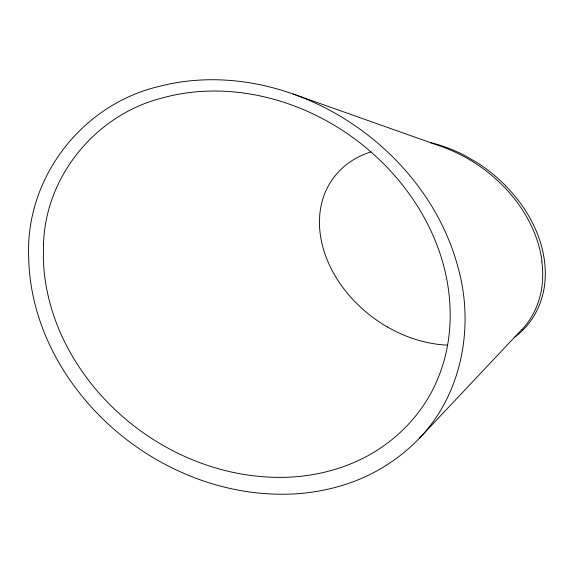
<?xml version="1.0" encoding="UTF-8"?>
<svg xmlns="http://www.w3.org/2000/svg" width="574" height="574" viewBox="0 0 574 574"><rect width="100%" height="100%" fill="white"/><g stroke="black" fill="none" stroke-linecap="round" stroke-linejoin="round"><path stroke-width="0.86" d="M419.393 438.256C462.264 393.649 474.533 325.759 457.966 267.147A268.417 227.031 17.8 0 0 425.808 196.882C384.135 135.019 315.736 91.237 241.539 81.616A199.659 163.49 20 0 0 159.185 86.394C81.895 104.49 25.077 177.99 28.7 257.647A260.072 215.071 24.3 0 0 48.288 341.961C90.85 435.451 192.498 499.976 295.71 493.841A205.636 174.618 23.2 0 0 366.528 476.162C386.245 466.813 404.311 454.063 419.393 438.256L521.73 329.627M293.171 94L442.188 146.8C472.732 157.764 499.782 178.155 518.738 204.495A135.694 105.788 30.9 0 1 541.992 261.242M387.342 326.958C368.888 316.238 352.694 301.615 340.432 284.123A122.463 94.495 31.7 0 1 319.453 222.547L319.704 215.602A119.571 92.342 31.6 0 1 322.086 201.603C327.08 182.252 340.884 165.599 358.786 156.802A107.36 82.936 30.9 0 1 371.026 151.866M430.364 142.596A120.705 93.253 31.1 0 1 463.361 154.815L476.858 162.478A128.741 99.876 31.1 0 1 505.68 185.775M541.741 261.206A128.11 99.682 31.3 0 1 521.895 329.77M514.182 337.641A120.662 93.662 31.8 0 0 525.059 327.876C536.08 315.915 542.803 300.31 544.676 284.202A133.634 103.959 31.1 0 0 505.586 185.833M447.634 345.161A110.481 85.784 31.7 0 1 387.378 326.9M43.581 243.247L43.33 257.819A242.773 200.771 24 0 0 61.64 335.546C100.873 421.474 193.546 481.034 288.449 477.202A191.544 162.406 23 0 0 354.115 462.429C391.827 446.285 423.275 415.461 438.428 377.168C452.678 342.169 453.338 302.67 443.846 266.365A250.379 211.462 18 0 0 423.21 215.752C385.362 148.874 314.904 101.103 238.382 92.378A186.385 152.734 20 0 0 162.313 97.96C96.755 114.312 45.784 175.343 43.581 243.247"/></g></svg>
